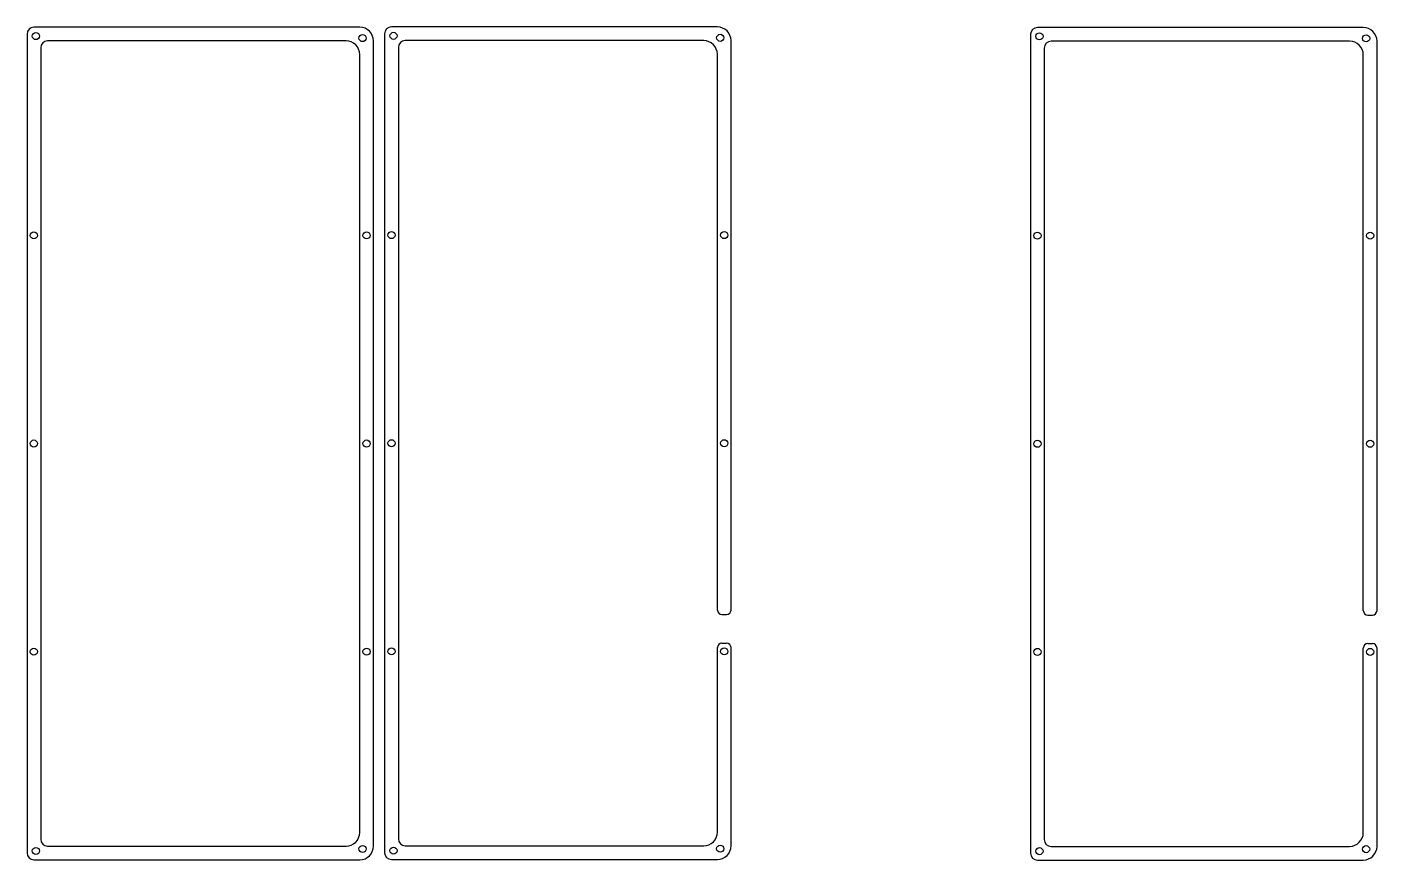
# Model space of a CAD drawing. Header units: millimetres. Extents: x 1 to 593, y 54 to 419.
import ezdxf

# ---------------------------------------------------------------- set-up
doc = ezdxf.new("R2010")
doc.units = ezdxf.units.MM
for name, color, linetype in [('View003', 7, 'CONTINUOUS'), ('View004', 7, 'CONTINUOUS'), ('View005', 7, 'CONTINUOUS')]:
    doc.layers.add(name, color=color, linetype=linetype)

msp = doc.modelspace()

# ---------------------------------------------------------------- linework, layer by layer
at = {"layer": 'View003'}
for p, q in [((441.288, 416.061), (441.288, 56.6356)), ((587.288, 419.061), (444.288, 419.061)), ((447.288, 410.061), (447.288, 62.6356)), ((581.288, 413.061), (450.288, 413.061)), ((593.288, 175.001), (593.288, 413.061)), ((587.288, 175.001), (587.288, 407.061)), ((587.288, 163.136), (587.288, 175.001)), ((593.288, 163.136), (593.288, 175.001)), ((589.288, 161.136), (591.288, 161.136)), ((589.288, 148.636), (591.288, 148.636)), ((587.288, 137.322), (587.288, 146.636)), ((593.288, 137.322), (593.288, 146.636)), ((587.288, 65.6356), (587.288, 137.322)), ((593.288, 59.6356), (593.288, 137.322)), ((450.288, 59.6356), (581.288, 59.6356)), ((444.288, 53.6356), (587.288, 53.6356))]:
    msp.add_line(p, q, dxfattribs=at)
for centre in [(445.166, 415.182), (588.53, 414.303), (444.288, 327.704), (590.288, 327.704), (444.288, 236.348), (590.288, 236.348), (444.288, 144.992), (590.288, 144.992), (588.53, 58.3929), (445.166, 57.5143)]:
    msp.add_circle(centre, 1.55, dxfattribs=at)
for centre, radius, start, end in [((444.288, 416.061), 3, 90, 180), ((587.288, 413.061), 6, 0, 90), ((450.288, 410.061), 3, 90, 180), ((581.288, 407.061), 6, 0, 90), ((589.288, 163.136), 2, 180, -90), ((591.288, 163.136), 2, -90, 0), ((589.288, 146.636), 2, 90, 180), ((591.288, 146.636), 2, 0, 90), ((581.288, 65.6356), 6, -90, 0), ((450.288, 62.6356), 3, 180, -90), ((587.288, 59.6356), 6, -90, 0), ((444.288, 56.6356), 3, 180, -90)]:
    msp.add_arc(centre, radius, start, end, dxfattribs=at)
at = {"layer": 'View004'}
for p, q in [((157.792, 416.282), (157.792, 56.8568)), ((303.792, 419.282), (160.792, 419.282)), ((163.792, 410.282), (163.792, 62.8568)), ((297.792, 413.282), (166.792, 413.282)), ((309.792, 175.222), (309.792, 413.282)), ((303.792, 175.222), (303.792, 407.282)), ((303.792, 163.357), (303.792, 175.222)), ((309.792, 163.357), (309.792, 175.222)), ((305.792, 161.357), (307.792, 161.357)), ((305.792, 148.857), (307.792, 148.857)), ((303.792, 137.543), (303.792, 146.857)), ((309.792, 137.543), (309.792, 146.857)), ((303.792, 65.8568), (303.792, 137.543)), ((309.792, 59.8568), (309.792, 137.543)), ((166.792, 59.8568), (297.792, 59.8568)), ((160.792, 53.8568), (303.792, 53.8568))]:
    msp.add_line(p, q, dxfattribs=at)
for centre in [(161.67, 415.403), (305.034, 414.524), (160.792, 327.926), (306.792, 327.926), (160.792, 236.569), (306.792, 236.569), (160.792, 145.213), (306.792, 145.213), (161.67, 57.7354), (305.034, 58.6141)]:
    msp.add_circle(centre, 1.55, dxfattribs=at)
for centre, radius, start, end in [((160.792, 416.282), 3, 90, 180), ((303.792, 413.282), 6, 0, 90), ((166.792, 410.282), 3, 90, 180), ((297.792, 407.282), 6, 0, 90), ((305.792, 163.357), 2, 180, -90), ((307.792, 163.357), 2, -90, 0), ((305.792, 146.857), 2, 90, 180), ((307.792, 146.857), 2, 0, 90), ((297.792, 65.8568), 6, -90, 0), ((166.792, 62.8568), 3, -180, -90), ((303.792, 59.8568), 6, -90, 0), ((160.792, 56.8568), 3, 180, -90)]:
    msp.add_arc(centre, radius, start, end, dxfattribs=at)
at = {"layer": 'View005'}
for p, q in [((0.82753, 416.169), (0.82753, 56.7435)), ((146.828, 419.169), (3.82753, 419.169)), ((6.82753, 410.169), (6.82753, 62.7435)), ((140.828, 413.169), (9.82753, 413.169)), ((152.828, 59.7435), (152.828, 413.169)), ((146.828, 65.7435), (146.828, 407.169)), ((9.82753, 59.7435), (140.828, 59.7435)), ((3.82753, 53.7435), (146.828, 53.7435))]:
    msp.add_line(p, q, dxfattribs=at)
for centre in [(4.70621, 415.29), (148.07, 414.411), (3.82753, 327.812), (149.828, 327.812), (3.82753, 236.456), (149.828, 236.456), (3.82753, 145.1), (149.828, 145.1), (148.07, 58.5009), (4.70621, 57.6222)]:
    msp.add_circle(centre, 1.55, dxfattribs=at)
for centre, radius, start, end in [((3.82753, 416.169), 3, 90, 180), ((146.828, 413.169), 6, 0, 90), ((9.82753, 410.169), 3, 90, 180), ((140.828, 407.169), 6, 0, 90), ((140.828, 65.7435), 6, -90, 0), ((9.82753, 62.7435), 3, -180, -90), ((146.828, 59.7435), 6, -90, 0), ((3.82753, 56.7435), 3, 180, -90)]:
    msp.add_arc(centre, radius, start, end, dxfattribs=at)

doc.saveas('drawing.dxf')
